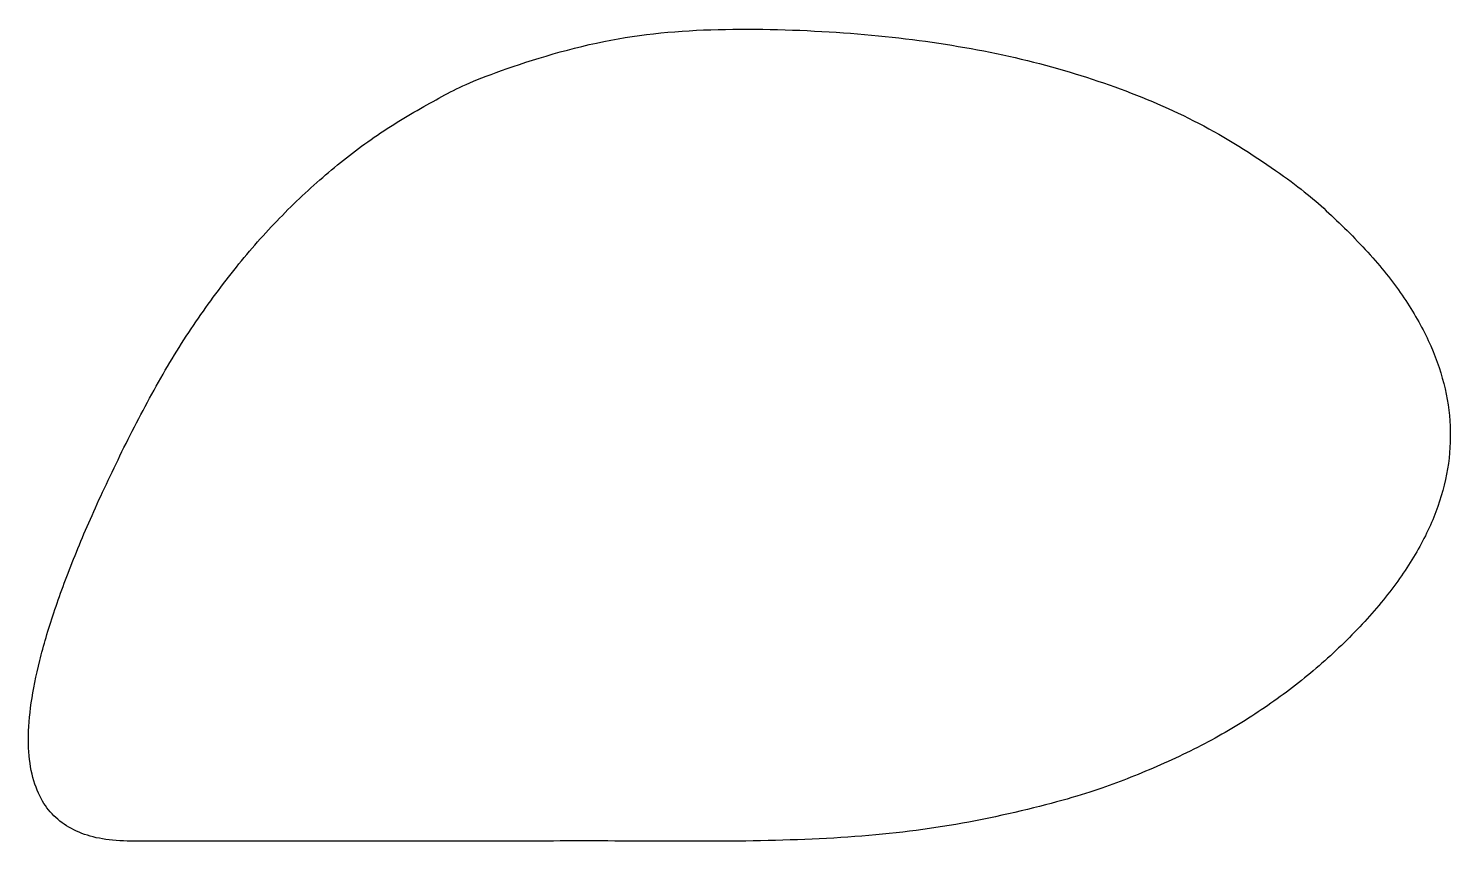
# Model space of a CAD drawing. Header units: millimetres. Extents: x -7.5 to 27.5, y 0 to 20.
import ezdxf

# ---------------------------------------------------------------- set-up
doc = ezdxf.new("R2010")
doc.units = ezdxf.units.MM

msp = doc.modelspace()

# ---------------------------------------------------------------- linework, layer by layer
msp.add_open_spline([(-5, 10), (-10, 0), (0, 0), (20, 0), (30, 10), (20, 20), (0, 20), (-5, 10)], degree=2)

doc.saveas('drawing.dxf')
